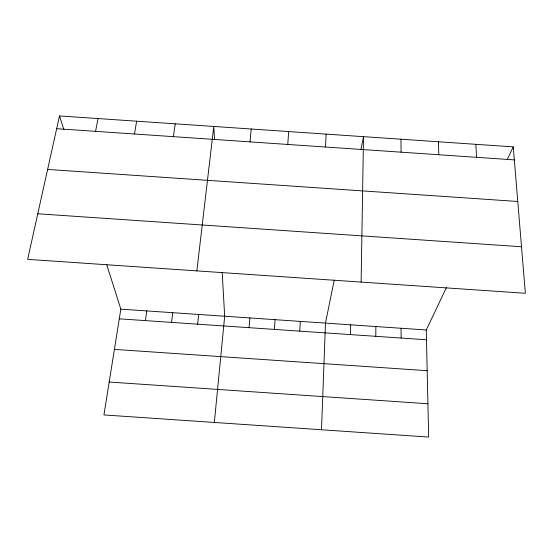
<?xml version="1.0" encoding="UTF-8"?>
<svg xmlns="http://www.w3.org/2000/svg" width="553" height="553" viewBox="0 0 553 553"><rect width="100%" height="100%" fill="white"/><g stroke="black" fill="none" stroke-linecap="round" stroke-linejoin="round"><path stroke-width="0.83" d="M375.798 336.321L375.867 326.54M361.109 282.078L363.515 136.66L360.929 149.338M350.45 334.593L350.671 324.818M321.5 429.757L325.475 323.104L334.261 280.046M325.544 147.029L326.083 134.109M299.767 331.136L300.279 321.383M274.426 329.408L275.076 319.662M287.788 144.457L288.645 131.559M249.078 327.68L249.88 317.947M250.032 141.879L251.214 129.008M214.343 422.451L224.684 316.226L222.168 272.408M197.628 324.176L198.721 314.457M196.868 270.887L213.776 126.45L214.523 139.356M171.513 322.392L172.764 312.687M173.372 136.653L175.211 123.824M145.404 320.616L146.801 310.917M106.605 264.313L120.837 309.148L103.936 414.93L428.658 437.064L426.266 329.975L446.451 287.484M134.469 134.006L136.639 121.197M95.565 131.351L98.068 118.563M59.503 115.936L27.65 259.35L525.35 293.277L513.26 146.87L59.503 115.936L63.892 129.761M507.398 159.202L513.26 146.87M56.669 128.697L514.331 159.9M47.62 169.425L517.767 201.479M37.77 213.776L521.507 246.756M120.837 309.148L426.266 329.975M119.289 318.832L426.481 339.777M114.409 349.378L427.172 370.697M109.19 382.026L427.911 403.752M475.822 144.319L476.575 157.328M438.391 141.768L438.819 154.75M400.953 139.211L401.063 152.179M401.063 328.254L401.139 338.049"/></g></svg>
